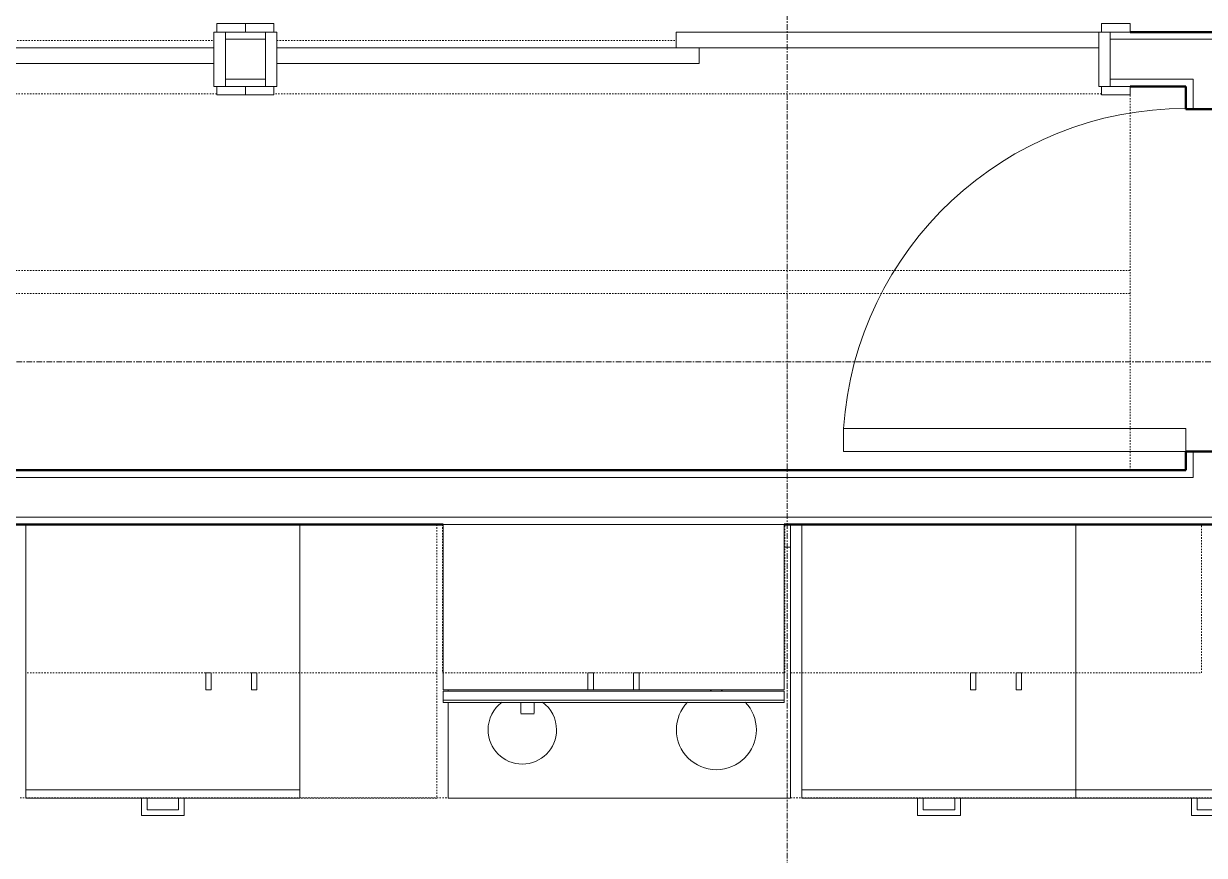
# Model space of a CAD drawing. Header units: inches. Extents: x -4266 to -1814, y 9706 to 12441.
# Drawn here: x -2240.2 to -2136.8, y 11491.9 to 11564.8 of the extents above; entities that cross this region are included whole.
import ezdxf

# ---------------------------------------------------------------- set-up
doc = ezdxf.new("R2010")
doc.units = ezdxf.units.IN
doc.header["$MEASUREMENT"] = 0
doc.linetypes.add('Dash', pattern=[0.25, 0.125, -0.125])
doc.linetypes.add('Grid Line 1_2_', pattern=[0.875, 0.5, -0.125, 0.125, -0.125])
for name, color, linetype, lineweight in [('A-DOOR-1', 7, 'Continuous', 9), ('A-DOOR-2', 50, 'Continuous', 20), ('A-DOOR-FRAM-1', 50, 'Continuous', 20), ('A-WALL-3', 250, 'Continuous', 50), ('A-WALL-4', 10, 'Continuous', 13), ('I-FURN-HDLN-1', 7, 'Dash', 9), ('Q-CASE-2', 7, 'Continuous', 9), ('Q-CASE-4', 7, 'Dash', 9), ('Q-CASE-HDLN-1', 7, 'Dash', 9), ('Q-SPCQ-2', 7, 'Continuous', 9), ('S-GRID-1', 1, 'Grid Line 1_2_', 9)]:
    doc.layers.add(name, color=color, linetype=linetype, lineweight=lineweight)

msp = doc.modelspace()

# ---------------------------------------------------------------- linework, layer by layer
at = {"layer": 'A-DOOR-1'}
for p, q in [((-2220.77374, 11564.84947), (-2223.27374, 11564.84947)), ((-2223.27374, 11564.84947), (-2223.27374, 11564.09947)), ((-2220.77374, 11564.09947), (-2220.77374, 11564.84947)), ((-2220.77374, 11564.84947), (-2218.27374, 11564.84947)), ((-2220.77374, 11564.09947), (-2220.77374, 11564.84947)), ((-2218.27374, 11564.84947), (-2218.27374, 11564.09947)), ((-2145.77374, 11564.09947), (-2145.77374, 11564.84947)), ((-2145.77374, 11564.84947), (-2143.27374, 11564.84947)), ((-2143.27374, 11564.84947), (-2143.27374, 11564.09947)), ((-2223.27374, 11564.09947), (-2220.77374, 11564.09947)), ((-2218.27374, 11564.09947), (-2220.77374, 11564.09947)), ((-2143.27374, 11564.09947), (-2145.77374, 11564.09947)), ((-2220.77374, 11559.34947), (-2223.27374, 11559.34947)), ((-2223.27374, 11559.34947), (-2223.27374, 11558.59947)), ((-2220.77374, 11558.59947), (-2220.77374, 11559.34947)), ((-2220.77374, 11559.34947), (-2218.27374, 11559.34947)), ((-2220.77374, 11558.59947), (-2220.77374, 11559.34947)), ((-2218.27374, 11559.34947), (-2218.27374, 11558.59947)), ((-2145.77374, 11558.59947), (-2145.77374, 11559.34947)), ((-2145.77374, 11559.34947), (-2143.27374, 11559.34947)), ((-2143.27374, 11559.34947), (-2143.27374, 11558.59947)), ((-2223.27374, 11558.59947), (-2220.77374, 11558.59947)), ((-2218.27374, 11558.59947), (-2220.77374, 11558.59947)), ((-2143.27374, 11558.59947), (-2145.77374, 11558.59947))]:
    msp.add_line(p, q, dxfattribs=at)
msp.add_arc((-2138.37374, 11527.34947), 30.06659, 90, 176.1859252, dxfattribs=at)
at = {"layer": 'A-DOOR-2'}
for p, q in [((-2183.02374, 11562.72447), (-2183.02374, 11564.09947)), ((-2183.02374, 11564.09947), (-2146.02374, 11564.09947)), ((-2146.02374, 11564.09947), (-2146.02374, 11562.72447)), ((-2223.52374, 11562.72447), (-2260.52374, 11562.72447)), ((-2223.52374, 11561.34947), (-2223.52374, 11562.72447)), ((-2218.02374, 11561.34947), (-2218.02374, 11562.72447)), ((-2218.02374, 11562.72447), (-2181.02374, 11562.72447)), ((-2146.02374, 11562.72447), (-2183.02374, 11562.72447)), ((-2181.02374, 11562.72447), (-2181.02374, 11561.34947)), ((-2260.52374, 11561.34947), (-2223.52374, 11561.34947)), ((-2181.02374, 11561.34947), (-2218.02374, 11561.34947)), ((-2138.37374, 11529.34947), (-2168.37374, 11529.34947)), ((-2168.37374, 11527.34947), (-2168.37374, 11529.34947)), ((-2138.37374, 11527.34947), (-2138.37374, 11529.34947)), ((-2138.37374, 11527.34947), (-2168.37374, 11527.34947))]:
    msp.add_line(p, q, dxfattribs=at)
at = {"layer": 'A-DOOR-FRAM-1'}
for p, q in [((-2223.52374, 11564.09947), (-2223.52374, 11559.34947)), ((-2222.52374, 11564.09947), (-2223.52374, 11564.09947)), ((-2222.52374, 11559.34947), (-2222.52374, 11564.09947)), ((-2219.02374, 11564.09947), (-2218.02374, 11564.09947)), ((-2219.02374, 11559.34947), (-2219.02374, 11564.09947)), ((-2218.02374, 11564.09947), (-2218.02374, 11559.34947)), ((-2146.02374, 11559.34947), (-2146.02374, 11564.09947)), ((-2146.02374, 11564.09947), (-2145.02374, 11564.09947)), ((-2145.02374, 11564.09947), (-2145.02374, 11559.34947)), ((-2223.52374, 11559.34947), (-2222.52374, 11559.34947)), ((-2218.02374, 11559.34947), (-2219.02374, 11559.34947)), ((-2145.02374, 11559.34947), (-2146.02374, 11559.34947))]:
    msp.add_line(p, q, dxfattribs=at)
at = {"layer": 'A-WALL-3'}
for p, q in [((-2105.1503, 11564.09947), (-2143.27374, 11564.09947)), ((-2143.27374, 11559.34947), (-2138.37374, 11559.34947)), ((-2138.37374, 11559.34947), (-2138.37374, 11557.34947)), ((-2138.37374, 11557.34947), (-2133.62374, 11557.34947)), ((-2138.37374, 11527.34947), (-2138.37374, 11525.69947)), ((-2133.62374, 11527.34947), (-2138.37374, 11527.34947)), ((-2138.37374, 11525.69947), (-2304.2331, 11525.69947)), ((-2276.26312, 11520.94947), (-2203.45406, 11520.94947)), ((-2173.57217, 11520.94947), (-2105.02936, 11520.94947))]:
    msp.add_line(p, q, dxfattribs=at)
at = {"layer": 'A-WALL-4'}
for p, q in [((-2222.52374, 11563.47447), (-2219.02374, 11563.47447)), ((-2145.02374, 11563.47447), (-2105.1503, 11563.47447)), ((-2222.52374, 11559.97447), (-2219.02374, 11559.97447)), ((-2145.02374, 11559.97447), (-2137.74874, 11559.97447)), ((-2137.74874, 11559.34947), (-2137.74874, 11559.97447)), ((-2137.74874, 11557.34947), (-2137.74874, 11559.34947)), ((-2137.74874, 11525.69947), (-2137.74874, 11527.34947)), ((-2304.49199, 11525.07447), (-2137.74874, 11525.07447)), ((-2137.74874, 11525.07447), (-2137.74874, 11525.69947)), ((-2276.88812, 11521.57447), (-2105.02936, 11521.57447))]:
    msp.add_line(p, q, dxfattribs=at)
at = {"layer": 'I-FURN-HDLN-1'}
for p, q in [((-2258.52374, 11563.37113), (-2223.52374, 11563.37113)), ((-2218.02374, 11563.37113), (-2183.02374, 11563.37113))]:
    msp.add_line(p, q, dxfattribs=at)
at = {"layer": 'Q-CASE-2'}
for p, q in [((-2240.01312, 11497.69947), (-2240.01312, 11520.94947)), ((-2216.01312, 11520.94947), (-2216.01312, 11497.69947)), ((-2203.45406, 11506.46128), (-2203.45406, 11520.94947)), ((-2173.57217, 11520.94947), (-2203.45406, 11520.94947)), ((-2173.57217, 11520.94947), (-2173.57217, 11506.46128)), ((-2172.01312, 11497.69947), (-2172.01312, 11520.94947)), ((-2148.01312, 11520.94947), (-2148.01312, 11497.69947)), ((-2148.01312, 11520.94947), (-2148.01312, 11497.69947)), ((-2224.25156, 11507.94947), (-2223.76312, 11507.94947)), ((-2224.25156, 11507.94947), (-2224.25156, 11506.45021)), ((-2223.76312, 11506.45021), (-2223.76312, 11507.94947)), ((-2220.25156, 11507.94947), (-2219.76312, 11507.94947)), ((-2220.25156, 11507.94947), (-2220.25156, 11506.45021)), ((-2219.76312, 11506.45021), (-2219.76312, 11507.94947)), ((-2190.76312, 11507.94947), (-2190.27467, 11507.94947)), ((-2190.76312, 11507.94947), (-2190.76312, 11506.45021)), ((-2190.27467, 11506.45021), (-2190.27467, 11507.94947)), ((-2186.76312, 11507.94947), (-2186.27467, 11507.94947)), ((-2186.76312, 11507.94947), (-2186.76312, 11506.45021)), ((-2186.27467, 11506.45021), (-2186.27467, 11507.94947)), ((-2157.26312, 11507.94947), (-2156.77467, 11507.94947)), ((-2157.26312, 11507.94947), (-2157.26312, 11506.45021)), ((-2156.77467, 11506.45021), (-2156.77467, 11507.94947)), ((-2153.26312, 11507.94947), (-2152.77467, 11507.94947)), ((-2153.26312, 11507.94947), (-2153.26312, 11506.45021)), ((-2152.77467, 11506.45021), (-2152.77467, 11507.94947)), ((-2224.25156, 11506.45021), (-2223.76312, 11506.45021)), ((-2220.25156, 11506.45021), (-2219.76312, 11506.45021)), ((-2190.76312, 11506.46128), (-2203.45406, 11506.46128)), ((-2190.76312, 11506.45021), (-2190.27467, 11506.45021)), ((-2186.76312, 11506.46128), (-2190.27467, 11506.46128)), ((-2186.76312, 11506.45021), (-2186.27467, 11506.45021)), ((-2173.57217, 11506.46128), (-2186.27467, 11506.46128)), ((-2157.26312, 11506.45021), (-2156.77467, 11506.45021)), ((-2153.26312, 11506.45021), (-2152.77467, 11506.45021)), ((-2203.45406, 11506.34317), (-2173.57217, 11506.34317)), ((-2203.45406, 11505.55576), (-2203.45406, 11506.34317)), ((-2203.45406, 11505.35013), (-2203.45406, 11505.55576)), ((-2203.45406, 11505.55576), (-2173.57217, 11505.55576)), ((-2173.57217, 11506.34317), (-2173.57217, 11505.55576)), ((-2173.57217, 11505.55576), (-2173.57217, 11505.35013)), ((-2203.45406, 11505.35013), (-2173.57217, 11505.35013)), ((-2196.65405, 11504.39949), (-2196.65405, 11505.31469)), ((-2196.65405, 11504.35032), (-2195.46194, 11504.35032)), ((-2195.46194, 11505.31469), (-2195.46194, 11504.39949)), ((-2240.01312, 11497.69947), (-2240.01312, 11496.94947)), ((-2216.01312, 11497.69947), (-2240.01312, 11497.69947)), ((-2216.01312, 11496.94947), (-2216.01312, 11497.69947)), ((-2172.01312, 11497.69947), (-2172.01312, 11496.94947)), ((-2148.01312, 11497.69947), (-2172.01312, 11497.69947)), ((-2148.01312, 11496.94947), (-2148.01312, 11497.69947)), ((-2148.01312, 11496.94947), (-2148.01312, 11497.69947)), ((-2148.01312, 11497.69947), (-2124.01312, 11497.69947)), ((-2240.01312, 11496.94947), (-2216.01312, 11496.94947)), ((-2229.88812, 11496.94947), (-2229.38874, 11496.94947)), ((-2229.88812, 11496.94947), (-2229.88812, 11495.44947)), ((-2229.38874, 11495.94884), (-2229.38874, 11496.94947)), ((-2226.13812, 11496.94947), (-2226.63749, 11496.94947)), ((-2226.63749, 11496.94947), (-2226.63749, 11495.94884)), ((-2226.13812, 11495.44947), (-2226.13812, 11496.94947)), ((-2172.01312, 11496.94947), (-2148.01312, 11496.94947)), ((-2161.88812, 11496.94947), (-2161.38874, 11496.94947)), ((-2161.88812, 11496.94947), (-2161.88812, 11495.44947)), ((-2161.38874, 11495.94884), (-2161.38874, 11496.94947)), ((-2158.13812, 11496.94947), (-2158.63749, 11496.94947)), ((-2158.63749, 11496.94947), (-2158.63749, 11495.94884)), ((-2158.13812, 11495.44947), (-2158.13812, 11496.94947)), ((-2124.01312, 11496.94947), (-2148.01312, 11496.94947)), ((-2137.88812, 11496.94947), (-2137.88812, 11495.44947)), ((-2137.38874, 11496.94947), (-2137.88812, 11496.94947)), ((-2137.38874, 11495.94884), (-2137.38874, 11496.94947)), ((-2229.88812, 11495.44947), (-2226.13812, 11495.44947)), ((-2226.63749, 11495.94884), (-2229.38874, 11495.94884)), ((-2161.88812, 11495.44947), (-2158.13812, 11495.44947)), ((-2158.63749, 11495.94884), (-2161.38874, 11495.94884)), ((-2137.88812, 11495.44947), (-2134.13812, 11495.44947)), ((-2134.63749, 11495.94884), (-2137.38874, 11495.94884))]:
    msp.add_line(p, q, dxfattribs=at)
at = {"layer": 'Q-CASE-4'}
for p, q in [((-2240.01312, 11507.94947), (-2240.01312, 11520.94947)), ((-2240.01312, 11520.94947), (-2204.01312, 11520.94947)), ((-2216.01312, 11496.94947), (-2216.01312, 11520.94947)), ((-2204.01312, 11520.94947), (-2204.01312, 11496.94947)), ((-2204.01312, 11520.94947), (-2204.01312, 11507.94947)), ((-2173.51312, 11520.94947), (-2203.51312, 11520.94947)), ((-2203.51312, 11520.94947), (-2203.51312, 11507.94947)), ((-2173.51312, 11507.94947), (-2173.51312, 11520.94947)), ((-2137.01312, 11520.94947), (-2173.01312, 11520.94947)), ((-2173.01312, 11520.94947), (-2173.01312, 11507.94947)), ((-2137.01312, 11507.94947), (-2137.01312, 11520.94947)), ((-2204.01312, 11507.94947), (-2240.01312, 11507.94947)), ((-2203.51312, 11507.94947), (-2173.51312, 11507.94947)), ((-2173.01312, 11507.94947), (-2137.01312, 11507.94947)), ((-2204.01312, 11496.94947), (-2216.01312, 11496.94947))]:
    msp.add_line(p, q, dxfattribs=at)
at = {"layer": 'Q-CASE-HDLN-1'}
for p, q in [((-2223.27374, 11558.69947), (-2295.77374, 11558.69947)), ((-2145.77374, 11558.69947), (-2218.27374, 11558.69947)), ((-2143.27374, 11525.69947), (-2143.27374, 11558.59947)), ((-2143.27374, 11543.19947), (-2302.74621, 11543.19947)), ((-2143.27374, 11541.19947), (-2302.74621, 11541.19947)), ((-2302.74621, 11525.69947), (-2143.27374, 11525.69947)), ((-2240.51312, 11496.99454), (-2203.01312, 11496.99454)), ((-2173.01312, 11496.99454), (-2105.44874, 11496.99454))]:
    msp.add_line(p, q, dxfattribs=at)
at = {"layer": 'Q-SPCQ-2'}
for p, q in [((-2173.01312, 11520.94947), (-2173.01312, 11496.94947)), ((-2173.01312, 11518.94947), (-2173.57217, 11518.94947)), ((-2203.01312, 11506.34317), (-2203.01312, 11506.46128)), ((-2203.01312, 11496.94947), (-2203.01312, 11505.35013)), ((-2173.01312, 11496.94947), (-2203.01312, 11496.94947))]:
    msp.add_line(p, q, dxfattribs=at)
for centre, radius, start, end in [((-2179.51312, 11502.94947), 3.5, 81.0227573, 98.9772427), ((-2196.51312, 11502.94947), 3, 126.1226853, 180), ((-2196.51312, 11502.94947), 3, 0, 53.8773147), ((-2179.51312, 11502.94947), 3.5, 136.3929932, 180), ((-2179.51312, 11502.94947), 3.5, 0, 43.5607505), ((-2196.51312, 11502.94947), 3, 180, 0), ((-2179.51312, 11502.94947), 3.5, 180, 0)]:
    msp.add_arc(centre, radius, start, end, dxfattribs=at)
at = {"layer": 'S-GRID-1'}
for p, q in [((-2173.32374, 9836.17969), (-2173.32374, 12376.79045)), ((-1814.20638, 11535.1894), (-4168.71446, 11535.1894))]:
    msp.add_line(p, q, dxfattribs=at)

doc.saveas('drawing.dxf')
